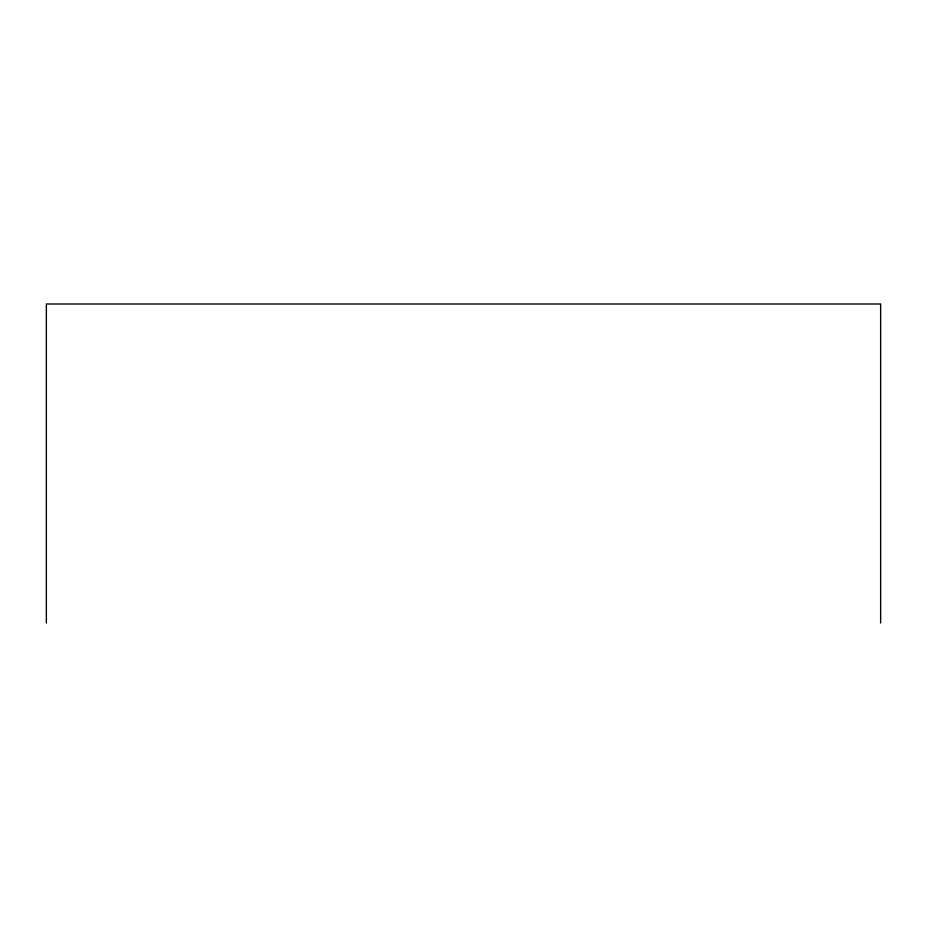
<?xml version="1.0" encoding="UTF-8"?>
<svg xmlns="http://www.w3.org/2000/svg" width="927" height="927" viewBox="0 0 927 927"><rect width="100%" height="100%" fill="white"/><g stroke="black" fill="none" stroke-linecap="round" stroke-linejoin="round"><path stroke-width="1.39" d="M880.65 623.002L880.65 303.998L46.35 303.998L46.35 623.002"/></g></svg>
